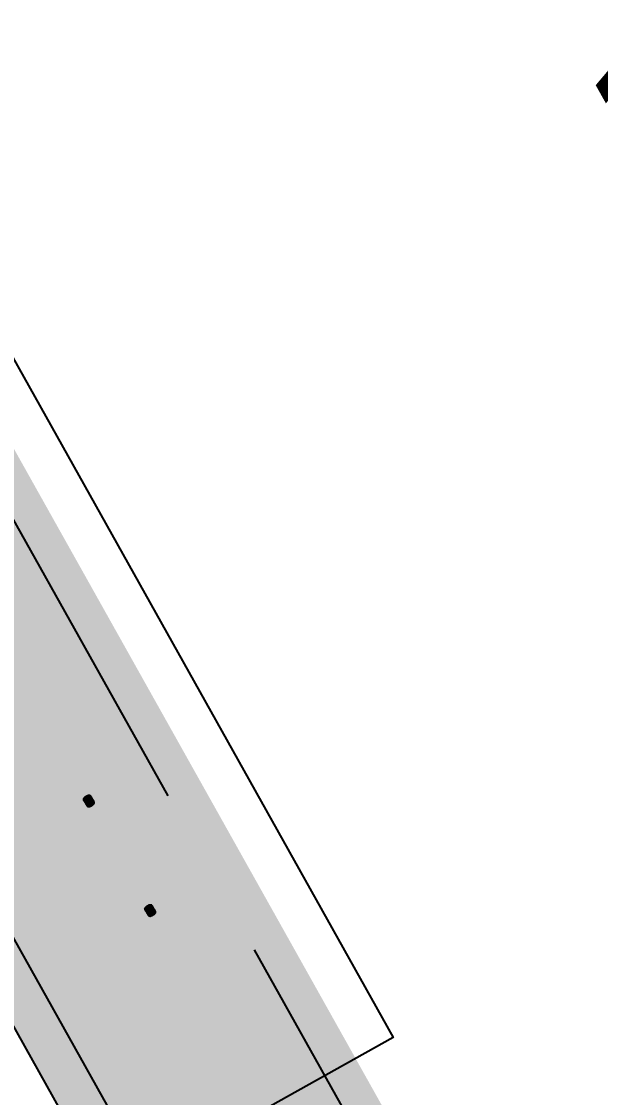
# Model space of a CAD drawing. Header units: metres. Extents: x -296 to 345, y -1036 to 474.
# Drawn here: x 67.467 to 68.286, y -82.211 to -80.688 of the extents above; entities that cross this region are included whole.
import ezdxf

# ---------------------------------------------------------------- set-up
doc = ezdxf.new("R2010")
doc.units = ezdxf.units.M
doc.linetypes.add('HIDDENX2', pattern=[0.75, 0.5, -0.25])
for name, color, linetype in [('DGPRO_Cordon nuevo', 1, 'Continuous'), ('DGPRO_Paradores nuevos', 1, 'Continuous'), ('DGPRO_Tactiles', 40, 'Continuous'), ('H', 253, 'Continuous'), ('paradas', 7, 'Continuous')]:
    doc.layers.add(name, color=color, linetype=linetype)
doc.styles.get("Standard").update_dxf_attribs({"font": 'arial.ttf'})

# ---------------------------------------------------------------- blocks, each defined once
blk = doc.blocks.new('accesibilidad 2')
at = {"layer": 'H', "linetype": 'Continuous', "true_color": 0xffffff}
for points in [[(6073.0914, 3739.0268), (6073.0902, 3739.027), (6073.0894, 3739.0275), (6073.0884, 3739.0285), (6073.0884, 3739.029), (6073.0884, 3739.0295), (6073.0884, 3739.0303), (6073.0889, 3739.0313), (6073.102, 3739.0663), (6073.1148, 3739.101), (6073.115, 3739.102), (6073.1163, 3739.1032), (6073.1176, 3739.104), (6073.1193, 3739.1045), (6073.1203, 3739.1045), (6073.1259, 3739.1047), (6073.1311, 3739.1045), (6073.1337, 3739.104), (6073.1357, 3739.1027), (6073.1372, 3739.1005), (6073.1394, 3739.0957), (6073.1412, 3739.0907), (6073.1523, 3739.0595), (6073.1636, 3739.028), (6073.1603, 3739.0273), (6073.1545, 3739.0273), (6073.1518, 3739.0273), (6073.1503, 3739.027), (6073.1485, 3739.0273), (6073.1477, 3739.0278), (6073.1465, 3739.0288), (6073.1452, 3739.0308), (6073.1447, 3739.0321), (6073.1435, 3739.0361), (6073.1417, 3739.0401), (6073.1405, 3739.0419), (6073.1389, 3739.0429), (6073.1367, 3739.0434), (6073.1324, 3739.0439), (6073.1196, 3739.0439), (6073.1196, 3739.056), (6073.1254, 3739.056), (6073.1314, 3739.0562), (6073.1332, 3739.0562), (6073.1347, 3739.0567), (6073.1354, 3739.0572), (6073.1357, 3739.0577), (6073.1357, 3739.0585), (6073.1354, 3739.0602), (6073.1349, 3739.0615), (6073.1306, 3739.0743), (6073.1259, 3739.0886), (6073.1224, 3739.0794), (6073.1196, 3739.0716), (6073.1176, 3739.0658), (6073.1161, 3739.0605), (6073.1161, 3739.0587), (6073.1163, 3739.0577), (6073.1168, 3739.057), (6073.1178, 3739.0565), (6073.1196, 3739.056), (6073.1196, 3739.0439), (6073.1148, 3739.0434), (6073.1125, 3739.0429), (6073.1108, 3739.0416), (6073.1093, 3739.0399), (6073.1073, 3739.0358), (6073.1055, 3739.0316), (6073.1047, 3739.0306), (6073.1037, 3739.0295), (6073.1005, 3739.028), (6073.0949, 3739.0268), (6073.0914, 3739.0268)], [(6073.1933, 3739.0258), (6073.1978, 3739.026), (6073.2054, 3739.028), (6073.2109, 3739.0321), (6073.2149, 3739.0378), (6073.2159, 3739.0416), (6073.2162, 3739.0429), (6073.2164, 3739.0446), (6073.2164, 3739.0454), (6073.2094, 3739.0469), (6073.2028, 3739.0467), (6073.2023, 3739.0467), (6073.2013, 3739.0464), (6073.2008, 3739.0459), (6073.2003, 3739.0454), (6073.2001, 3739.0441), (6073.1996, 3739.0424), (6073.1993, 3739.0419), (6073.1983, 3739.0396), (6073.1963, 3739.0373), (6073.1943, 3739.0366), (6073.193, 3739.0366), (6073.1918, 3739.0366), (6073.1895, 3739.0376), (6073.188, 3739.0391), (6073.187, 3739.0409), (6073.1867, 3739.0421), (6073.185, 3739.0479), (6073.1847, 3739.0595), (6073.1862, 3739.0653), (6073.1865, 3739.0665), (6073.1875, 3739.0688), (6073.1893, 3739.0703), (6073.1913, 3739.0716), (6073.1925, 3739.0718), (6073.1933, 3739.0718), (6073.1945, 3739.0716), (6073.1958, 3739.0713), (6073.1968, 3739.0705), (6073.1983, 3739.0683), (6073.1993, 3739.066), (6073.1996, 3739.0653), (6073.1998, 3739.064), (6073.2001, 3739.063), (6073.2006, 3739.0625), (6073.2008, 3739.0622), (6073.2016, 3739.062), (6073.2056, 3739.0617), (6073.2114, 3739.0612), (6073.2137, 3739.0617), (6073.2149, 3739.0625), (6073.2154, 3739.0633), (6073.2159, 3739.0638), (6073.2164, 3739.0653), (6073.2162, 3739.0673), (6073.2137, 3739.0723), (6073.2114, 3739.0751), (6073.2099, 3739.0766), (6073.2061, 3739.0791), (6073.2041, 3739.0801), (6073.1983, 3739.0821), (6073.1872, 3739.0816), (6073.1799, 3739.0786), (6073.1757, 3739.0751), (6073.1706, 3739.0685), (6073.1689, 3739.0628), (6073.1679, 3739.059), (6073.1674, 3739.0517), (6073.1684, 3739.0451), (6073.1704, 3739.0391), (6073.1737, 3739.0341), (6073.1782, 3739.0303), (6073.1835, 3739.0275), (6073.1898, 3739.026), (6073.1933, 3739.0258)], [(6073.1933, 3739.0258), (6073.1898, 3739.026), (6073.1835, 3739.0275), (6073.1782, 3739.0303), (6073.1737, 3739.0341), (6073.1704, 3739.0391), (6073.1684, 3739.0451), (6073.1674, 3739.0517), (6073.1679, 3739.059), (6073.1689, 3739.0628), (6073.1706, 3739.0685), (6073.1757, 3739.0751), (6073.1799, 3739.0786), (6073.1872, 3739.0816), (6073.1983, 3739.0821), (6073.2041, 3739.0801), (6073.2061, 3739.0791), (6073.2099, 3739.0766), (6073.2114, 3739.0751), (6073.2137, 3739.0723), (6073.2162, 3739.0673), (6073.2164, 3739.0653), (6073.2159, 3739.0638), (6073.2154, 3739.0633), (6073.2149, 3739.0625), (6073.2137, 3739.0617), (6073.2114, 3739.0612), (6073.2056, 3739.0617), (6073.2021, 3739.062), (6073.2008, 3739.0622), (6073.2006, 3739.0625), (6073.2001, 3739.063), (6073.1998, 3739.064), (6073.1996, 3739.0653), (6073.1993, 3739.066), (6073.1983, 3739.0683), (6073.1968, 3739.0705), (6073.1958, 3739.0713), (6073.1945, 3739.0716), (6073.1933, 3739.0718), (6073.1925, 3739.0718), (6073.1913, 3739.0716), (6073.1893, 3739.0703), (6073.187, 3739.0678), (6073.1862, 3739.0653), (6073.1847, 3739.0595), (6073.185, 3739.0479), (6073.1867, 3739.0421), (6073.187, 3739.0409), (6073.188, 3739.0391), (6073.1895, 3739.0376), (6073.1915, 3739.0366), (6073.193, 3739.0366), (6073.1943, 3739.0366), (6073.1963, 3739.0373), (6073.1983, 3739.0396), (6073.1993, 3739.0419), (6073.1996, 3739.0424), (6073.2001, 3739.0441), (6073.2003, 3739.0454), (6073.2008, 3739.0459), (6073.2013, 3739.0464), (6073.2023, 3739.0467), (6073.2028, 3739.0467), (6073.2094, 3739.0469), (6073.2157, 3739.0461), (6073.2164, 3739.0446), (6073.2162, 3739.0429), (6073.2159, 3739.0416), (6073.2149, 3739.0378), (6073.2109, 3739.0321), (6073.2054, 3739.028), (6073.1978, 3739.026), (6073.1933, 3739.0258)], [(6073.2481, 3739.0253), (6073.2539, 3739.0258), (6073.2597, 3739.0275), (6073.2645, 3739.0306), (6073.2685, 3739.0346), (6073.271, 3739.0396), (6073.2715, 3739.0426), (6073.2717, 3739.0431), (6073.272, 3739.0444), (6073.272, 3739.0451), (6073.272, 3739.0456), (6073.2647, 3739.0469), (6073.2582, 3739.0467), (6073.2574, 3739.0467), (6073.2567, 3739.0464), (6073.2562, 3739.0459), (6073.2556, 3739.0451), (6073.2554, 3739.0441), (6073.2551, 3739.0424), (6073.2549, 3739.0416), (6073.2539, 3739.0399), (6073.2521, 3739.0376), (6073.2501, 3739.0368), (6073.2491, 3739.0366), (6073.2479, 3739.0366), (6073.2461, 3739.0368), (6073.2446, 3739.0378), (6073.2436, 3739.0391), (6073.2431, 3739.0401), (6073.2418, 3739.0434), (6073.2403, 3739.0502), (6073.2403, 3739.0572), (6073.2413, 3739.064), (6073.2426, 3739.0675), (6073.2428, 3739.0685), (6073.2441, 3739.07), (6073.2458, 3739.0713), (6073.2479, 3739.0718), (6073.2491, 3739.0718), (6073.2499, 3739.0716), (6073.2516, 3739.0711), (6073.2531, 3739.0698), (6073.2541, 3739.0683), (6073.2541, 3739.0673), (6073.2546, 3739.0653), (6073.2559, 3739.0633), (6073.2569, 3739.0625), (6073.2587, 3739.0617), (6073.2614, 3739.0615), (6073.2629, 3739.0617), (6073.2662, 3739.062), (6073.2695, 3739.0625), (6073.2705, 3739.063), (6073.271, 3739.0635), (6073.2715, 3739.064), (6073.2715, 3739.0648), (6073.2717, 3739.066), (6073.2707, 3739.0688), (6073.2695, 3739.0716), (6073.2677, 3739.0743), (6073.2624, 3739.0786), (6073.2559, 3739.0814), (6073.2489, 3739.0824), (6073.2453, 3739.0819), (6073.2413, 3739.0811), (6073.2343, 3739.0781), (6073.229, 3739.0736), (6073.2252, 3739.0673), (6073.2245, 3739.0633), (6073.2235, 3739.0587), (6073.2232, 3739.0497), (6073.225, 3739.0411), (6073.2297, 3739.0336), (6073.2335, 3739.0303), (6073.236, 3739.0283), (6073.2421, 3739.026), (6073.2481, 3739.0253)], [(6073.2481, 3739.0253), (6073.2421, 3739.026), (6073.236, 3739.0283), (6073.2335, 3739.0303), (6073.2297, 3739.0336), (6073.225, 3739.0411), (6073.2232, 3739.0497), (6073.2235, 3739.0587), (6073.2245, 3739.0633), (6073.2252, 3739.0673), (6073.229, 3739.0736), (6073.2343, 3739.0781), (6073.2413, 3739.0811), (6073.2453, 3739.0819), (6073.2489, 3739.0824), (6073.2559, 3739.0814), (6073.2624, 3739.0786), (6073.2677, 3739.0743), (6073.2695, 3739.0716), (6073.2707, 3739.0688), (6073.2717, 3739.066), (6073.2715, 3739.0648), (6073.2715, 3739.064), (6073.271, 3739.0635), (6073.2705, 3739.063), (6073.2695, 3739.0625), (6073.2662, 3739.062), (6073.2629, 3739.0617), (6073.2614, 3739.0615), (6073.2587, 3739.0617), (6073.2569, 3739.0625), (6073.2559, 3739.0633), (6073.2546, 3739.0653), (6073.2541, 3739.0673), (6073.2541, 3739.0683), (6073.2531, 3739.0698), (6073.2516, 3739.0711), (6073.2499, 3739.0716), (6073.2491, 3739.0718), (6073.2479, 3739.0718), (6073.2458, 3739.0713), (6073.2441, 3739.07), (6073.2428, 3739.0685), (6073.2426, 3739.0675), (6073.2413, 3739.064), (6073.2403, 3739.0572), (6073.2403, 3739.0502), (6073.2418, 3739.0434), (6073.2431, 3739.0401), (6073.2436, 3739.0391), (6073.2446, 3739.0378), (6073.2461, 3739.0368), (6073.2481, 3739.0366), (6073.2491, 3739.0366), (6073.2501, 3739.0368), (6073.2521, 3739.0376), (6073.2539, 3739.0399), (6073.2549, 3739.0416), (6073.2551, 3739.0424), (6073.2554, 3739.0441), (6073.2556, 3739.0451), (6073.2562, 3739.0459), (6073.2567, 3739.0464), (6073.2574, 3739.0467), (6073.2582, 3739.0467), (6073.2647, 3739.0469), (6073.271, 3739.0464), (6073.272, 3739.0451), (6073.272, 3739.0444), (6073.2717, 3739.0431), (6073.2715, 3739.0426), (6073.271, 3739.0396), (6073.2685, 3739.0346), (6073.2645, 3739.0306), (6073.2597, 3739.0275), (6073.2539, 3739.0258), (6073.2481, 3739.0253)], [(6073.3067, 3739.0245), (6073.2997, 3739.0253), (6073.2931, 3739.0273), (6073.2878, 3739.0311), (6073.2836, 3739.0361), (6073.2808, 3739.0424), (6073.2793, 3739.0497), (6073.2793, 3739.0539), (6073.2798, 3739.0582), (6073.2816, 3739.0658), (6073.2851, 3739.0723), (6073.2896, 3739.0773), (6073.2951, 3739.0809), (6073.3017, 3739.0829), (6073.3085, 3739.0831), (6073.3155, 3739.0814), (6073.319, 3739.0798), (6073.3223, 3739.0778), (6073.3278, 3739.0716), (6073.3314, 3739.064), (6073.3326, 3739.0562), (6073.3321, 3739.0527), (6073.3321, 3739.0522), (6073.3316, 3739.0512), (6073.3311, 3739.0504), (6073.3306, 3739.0502), (6073.3293, 3739.0499), (6073.3278, 3739.0499), (6073.3271, 3739.0499), (6073.3137, 3739.0497), (6073.3004, 3739.0502), (6073.2987, 3739.0502), (6073.2992, 3739.0597), (6073.3012, 3739.06), (6073.3034, 3739.0602), (6073.3047, 3739.06), (6073.3054, 3739.0597), (6073.3062, 3739.0602), (6073.3072, 3739.0605), (6073.3095, 3739.0602), (6073.3117, 3739.0597), (6073.3127, 3739.06), (6073.3135, 3739.06), (6073.314, 3739.0605), (6073.3145, 3739.061), (6073.3148, 3739.0622), (6073.315, 3739.0635), (6073.3148, 3739.0655), (6073.314, 3739.0678), (6073.313, 3739.0693), (6073.3112, 3739.0708), (6073.3077, 3739.0718), (6073.3057, 3739.0721), (6073.3034, 3739.0718), (6073.2999, 3739.0703), (6073.2974, 3739.0678), (6073.2961, 3739.0645), (6073.2961, 3739.0625), (6073.2964, 3739.0617), (6073.2969, 3739.0607), (6073.2972, 3739.0602), (6073.2979, 3739.06), (6073.2992, 3739.0597), (6073.2987, 3739.0502), (6073.2967, 3739.0497), (6073.2959, 3739.0489), (6073.2954, 3739.0482), (6073.2951, 3739.0472), (6073.2954, 3739.0454), (6073.2956, 3739.0439), (6073.2967, 3739.0411), (6073.2992, 3739.0381), (6073.3014, 3739.0366), (6073.3029, 3739.0363), (6073.3064, 3739.0358), (6073.3107, 3739.0366), (6073.3132, 3739.0384), (6073.3145, 3739.0399), (6073.315, 3739.0409), (6073.3168, 3739.0424), (6073.3183, 3739.0434), (6073.3203, 3739.0436), (6073.3231, 3739.0436), (6073.3268, 3739.0429), (6073.3286, 3739.0429), (6073.3296, 3739.0429), (6073.3303, 3739.0401), (6073.3298, 3739.0389), (6073.3291, 3739.0368), (6073.3271, 3739.0333), (6073.3225, 3739.029), (6073.3185, 3739.027), (6073.3145, 3739.0258), (6073.3067, 3739.0245)], [(6073.3635, 3739.0258), (6073.3668, 3739.0258), (6073.3713, 3739.0265), (6073.3749, 3739.0275), (6073.3807, 3739.0308), (6073.3849, 3739.0353), (6073.3874, 3739.0406), (6073.3879, 3739.0436), (6073.3877, 3739.0461), (6073.3859, 3739.0509), (6073.3822, 3739.055), (6073.3764, 3739.058), (6073.3726, 3739.0592), (6073.3661, 3739.0612), (6073.3595, 3739.063), (6073.3585, 3739.0633), (6073.3573, 3739.0643), (6073.3563, 3739.0653), (6073.3558, 3739.067), (6073.3558, 3739.0678), (6073.356, 3739.0688), (6073.3565, 3739.0703), (6073.3578, 3739.0713), (6073.3593, 3739.0721), (6073.3603, 3739.0723), (6073.363, 3739.0726), (6073.3668, 3739.0721), (6073.3691, 3739.0705), (6073.3701, 3739.069), (6073.3708, 3739.0685), (6073.3721, 3739.0678), (6073.3754, 3739.0665), (6073.3804, 3739.066), (6073.3834, 3739.066), (6073.3844, 3739.0665), (6073.3852, 3739.0688), (6073.3849, 3739.0718), (6073.3834, 3739.0746), (6073.3811, 3739.0768), (6073.3799, 3739.0778), (6073.3769, 3739.0798), (6073.3706, 3739.0821), (6073.3608, 3739.0824), (6073.354, 3739.0809), (6073.351, 3739.0798), (6073.3459, 3739.0771), (6073.3427, 3739.0733), (6073.3409, 3739.0685), (6073.3407, 3739.066), (6073.3407, 3739.0633), (6073.3419, 3739.0585), (6073.3452, 3739.055), (6073.35, 3739.0522), (6073.3535, 3739.0509), (6073.3605, 3739.0487), (6073.3678, 3739.0467), (6073.3688, 3739.0464), (6073.3701, 3739.0454), (6073.3713, 3739.0444), (6073.3719, 3739.0429), (6073.3721, 3739.0419), (6073.3719, 3739.0409), (6073.3713, 3739.0391), (6073.3703, 3739.0378), (6073.3688, 3739.0368), (6073.3678, 3739.0363), (6073.3663, 3739.0358), (6073.3633, 3739.0351), (6073.3605, 3739.0353), (6073.3588, 3739.0363), (6073.3578, 3739.0371), (6073.3575, 3739.0376), (6073.3568, 3739.0389), (6073.3555, 3739.0404), (6073.353, 3739.0419), (6073.3495, 3739.0426), (6073.3459, 3739.0426), (6073.3439, 3739.0426), (6073.3422, 3739.0426), (6073.3404, 3739.0421), (6073.3399, 3739.0419), (6073.3394, 3739.0409), (6073.3394, 3739.0399), (6073.3399, 3739.0381), (6073.3404, 3739.0368), (6073.3417, 3739.0343), (6073.3457, 3739.0301), (6073.3515, 3739.0273), (6073.359, 3739.0258), (6073.3635, 3739.0258)], [(6073.3635, 3739.0258), (6073.359, 3739.0258), (6073.3515, 3739.0273), (6073.3457, 3739.0301), (6073.3417, 3739.0343), (6073.3404, 3739.0368), (6073.3399, 3739.0381), (6073.3394, 3739.0399), (6073.3394, 3739.0409), (6073.3397, 3739.0414), (6073.3404, 3739.0421), (6073.3422, 3739.0426), (6073.3439, 3739.0426), (6073.3459, 3739.0426), (6073.3495, 3739.0426), (6073.353, 3739.0419), (6073.3555, 3739.0404), (6073.3568, 3739.0389), (6073.3575, 3739.0376), (6073.3578, 3739.0371), (6073.3588, 3739.0363), (6073.3605, 3739.0353), (6073.3633, 3739.0351), (6073.3663, 3739.0358), (6073.3678, 3739.0363), (6073.3688, 3739.0368), (6073.3703, 3739.0378), (6073.3713, 3739.0391), (6073.3719, 3739.0409), (6073.3721, 3739.0419), (6073.3719, 3739.0429), (6073.3713, 3739.0444), (6073.3701, 3739.0454), (6073.3688, 3739.0464), (6073.3678, 3739.0467), (6073.3605, 3739.0487), (6073.3535, 3739.0509), (6073.35, 3739.0522), (6073.3452, 3739.055), (6073.3419, 3739.0585), (6073.3407, 3739.0633), (6073.3407, 3739.066), (6073.3409, 3739.0685), (6073.3427, 3739.0733), (6073.3459, 3739.0771), (6073.351, 3739.0798), (6073.354, 3739.0809), (6073.3608, 3739.0824), (6073.3706, 3739.0821), (6073.3769, 3739.0798), (6073.3799, 3739.0778), (6073.3811, 3739.0768), (6073.3834, 3739.0746), (6073.3849, 3739.0718), (6073.3852, 3739.0688), (6073.3849, 3739.067), (6073.3834, 3739.066), (6073.3804, 3739.066), (6073.3754, 3739.0665), (6073.3721, 3739.0678), (6073.3708, 3739.0685), (6073.3703, 3739.0688), (6073.3691, 3739.0705), (6073.3668, 3739.0721), (6073.363, 3739.0726), (6073.3603, 3739.0723), (6073.3593, 3739.0721), (6073.3578, 3739.0713), (6073.3565, 3739.0703), (6073.356, 3739.0688), (6073.3558, 3739.0678), (6073.3558, 3739.067), (6073.3563, 3739.0653), (6073.3573, 3739.0643), (6073.3585, 3739.0633), (6073.3595, 3739.063), (6073.3661, 3739.0612), (6073.3726, 3739.0592), (6073.3764, 3739.058), (6073.3822, 3739.055), (6073.3859, 3739.0509), (6073.3877, 3739.0461), (6073.3879, 3739.0436), (6073.3874, 3739.0406), (6073.3849, 3739.0353), (6073.3807, 3739.0308), (6073.3749, 3739.0275), (6073.3713, 3739.0265), (6073.3668, 3739.0258), (6073.3635, 3739.0258)], [(6073.4237, 3739.025), (6073.4174, 3739.0253), (6073.4071, 3739.0293), (6073.3995, 3739.0368), (6073.3955, 3739.0472), (6073.3952, 3739.0534), (6073.3955, 3739.06), (6073.3995, 3739.0708), (6073.4071, 3739.0783), (6073.4176, 3739.0821), (6073.4242, 3739.0824), (6073.4239, 3739.0718), (6073.4216, 3739.0716), (6073.4181, 3739.0703), (6073.4154, 3739.068), (6073.4133, 3739.0648), (6073.4128, 3739.0625), (6073.4121, 3739.0582), (6073.4118, 3739.0542), (6073.4121, 3739.0502), (6073.4123, 3739.0467), (6073.4131, 3739.0444), (6073.4149, 3739.0406), (6073.4176, 3739.0378), (6073.4216, 3739.0366), (6073.4242, 3739.0363), (6073.4264, 3739.0366), (6073.4302, 3739.0381), (6073.433, 3739.0409), (6073.4345, 3739.0444), (6073.435, 3739.0464), (6073.4355, 3739.0502), (6073.4357, 3739.058), (6073.435, 3739.0617), (6073.4345, 3739.064), (6073.4327, 3739.0675), (6073.4299, 3739.07), (6073.4262, 3739.0716), (6073.4239, 3739.0718), (6073.4242, 3739.0824), (6073.4304, 3739.0821), (6073.441, 3739.0778), (6073.4483, 3739.0705), (6073.4521, 3739.06), (6073.4523, 3739.0537), (6073.4521, 3739.0474), (6073.4478, 3739.0371), (6073.4405, 3739.0295), (6073.4299, 3739.0255), (6073.4237, 3739.025)], [(6073.2096, 3738.9855), (6073.2116, 3738.9858), (6073.2137, 3738.9858), (6073.2177, 3738.9855), (6073.2199, 3738.9863), (6073.2209, 3738.9873), (6073.2219, 3738.9888), (6073.2222, 3738.9913), (6073.2222, 3738.9928), (6073.2219, 3738.9951), (6073.2212, 3738.9973), (6073.2204, 3738.9984), (6073.2194, 3738.9991), (6073.2184, 3738.9996), (6073.2159, 3738.9999), (6073.2141, 3738.9996), (6073.2124, 3738.9996), (6073.2089, 3738.9999), (6073.2063, 3738.9994), (6073.2054, 3738.9986), (6073.2048, 3738.9981), (6073.2043, 3738.9968), (6073.2038, 3738.9946), (6073.2038, 3738.9931), (6073.2041, 3738.9908), (6073.2046, 3738.9883), (6073.2054, 3738.987), (6073.2063, 3738.986), (6073.2074, 3738.9855), (6073.2096, 3738.9855)], [(6073.2096, 3738.9855), (6073.2074, 3738.9855), (6073.2063, 3738.986), (6073.2054, 3738.987), (6073.2046, 3738.9883), (6073.2041, 3738.9908), (6073.2038, 3738.9931), (6073.2038, 3738.9946), (6073.2043, 3738.9968), (6073.2048, 3738.9981), (6073.2054, 3738.9986), (6073.2063, 3738.9994), (6073.2089, 3738.9999), (6073.2124, 3738.9996), (6073.2141, 3738.9996), (6073.2159, 3738.9999), (6073.2184, 3738.9996), (6073.2194, 3738.9991), (6073.2204, 3738.9984), (6073.2212, 3738.9973), (6073.2219, 3738.9951), (6073.2222, 3738.9928), (6073.2222, 3738.9913), (6073.2219, 3738.9888), (6073.2209, 3738.9873), (6073.2199, 3738.9863), (6073.2177, 3738.9855), (6073.2137, 3738.9858), (6073.2116, 3738.9858), (6073.2096, 3738.9855)], [(6073.3512, 3738.9855), (6073.3532, 3738.9858), (6073.355, 3738.9858), (6073.3583, 3738.9858), (6073.3605, 3738.9863), (6073.3615, 3738.9873), (6073.3623, 3738.9888), (6073.3628, 3738.9911), (6073.3625, 3738.9926), (6073.3625, 3738.9948), (6073.3618, 3738.9973), (6073.361, 3738.9986), (6073.3603, 3738.9994), (6073.359, 3738.9999), (6073.357, 3738.9999), (6073.355, 3738.9996), (6073.353, 3738.9996), (6073.3492, 3738.9996), (6073.3472, 3738.9991), (6073.3459, 3738.9981), (6073.3452, 3738.9968), (6073.3449, 3738.9943), (6073.3449, 3738.9931), (6073.3449, 3738.9906), (6073.3457, 3738.9883), (6073.3464, 3738.987), (6073.3475, 3738.9863), (6073.3487, 3738.9858), (6073.3512, 3738.9855)], [(6073.3512, 3738.9855), (6073.3487, 3738.9858), (6073.3475, 3738.9863), (6073.3464, 3738.987), (6073.3457, 3738.9883), (6073.3449, 3738.9906), (6073.3449, 3738.9931), (6073.3449, 3738.9943), (6073.3452, 3738.9968), (6073.3459, 3738.9981), (6073.3472, 3738.9991), (6073.3492, 3738.9996), (6073.353, 3738.9996), (6073.355, 3738.9996), (6073.357, 3738.9999), (6073.359, 3738.9999), (6073.3603, 3738.9994), (6073.361, 3738.9986), (6073.3618, 3738.9973), (6073.3625, 3738.9948), (6073.3625, 3738.9926), (6073.3628, 3738.9911), (6073.3623, 3738.9888), (6073.3615, 3738.9873), (6073.3605, 3738.9863), (6073.3583, 3738.9858), (6073.355, 3738.9858), (6073.3532, 3738.9858), (6073.3512, 3738.9855)], [(6073.3985, 3738.9211), (6073.4048, 3738.9219), (6073.4058, 3738.9221), (6073.4071, 3738.9227), (6073.4081, 3738.9232), (6073.4086, 3738.9242), (6073.4091, 3738.9257), (6073.4091, 3738.9277), (6073.4091, 3738.9289), (6073.4093, 3738.9297), (6073.4091, 3738.931), (6073.4088, 3738.932), (6073.4083, 3738.9325), (6073.4076, 3738.9327), (6073.4066, 3738.9332), (6073.405, 3738.9332), (6073.404, 3738.933), (6073.4018, 3738.933), (6073.3995, 3738.9335), (6073.3983, 3738.9345), (6073.3972, 3738.9355), (6073.3965, 3738.9367), (6073.396, 3738.939), (6073.396, 3738.941), (6073.3962, 3738.9483), (6073.3957, 3738.9559), (6073.3957, 3738.9584), (6073.396, 3738.9616), (6073.3965, 3738.9632), (6073.3975, 3738.9647), (6073.399, 3738.9654), (6073.4023, 3738.9659), (6073.4053, 3738.9654), (6073.406, 3738.9654), (6073.4073, 3738.9654), (6073.4081, 3738.9657), (6073.4088, 3738.9662), (6073.4093, 3738.9674), (6073.4093, 3738.9694), (6073.4093, 3738.9704), (6073.4093, 3738.9715), (6073.4093, 3738.9735), (6073.4091, 3738.9747), (6073.4088, 3738.9755), (6073.4078, 3738.976), (6073.4066, 3738.976), (6073.4058, 3738.976), (6073.4038, 3738.9755), (6073.401, 3738.9755), (6073.3988, 3738.976), (6073.3972, 3738.9772), (6073.3962, 3738.9787), (6073.3957, 3738.9805), (6073.3957, 3738.984), (6073.396, 3738.9868), (6073.396, 3738.9881), (6073.3957, 3738.9906), (6073.3955, 3738.9918), (6073.3925, 3738.9911), (6073.3902, 3738.9903), (6073.3879, 3738.9896), (6073.3839, 3738.9883), (6073.3814, 3738.9868), (6073.3802, 3738.985), (6073.3794, 3738.9833), (6073.3794, 3738.9805), (6073.3796, 3738.979), (6073.3799, 3738.9782), (6073.3799, 3738.9775), (6073.3786, 3738.976), (6073.3764, 3738.9757), (6073.3744, 3738.976), (6073.3729, 3738.9762), (6073.3711, 3738.9757), (6073.3703, 3738.9752), (6073.3698, 3738.9747), (6073.3693, 3738.9737), (6073.3691, 3738.972), (6073.3691, 3738.9704), (6073.3691, 3738.9692), (6073.3693, 3738.9677), (6073.3698, 3738.9667), (6073.3703, 3738.9659), (6073.3711, 3738.9657), (6073.3726, 3738.9654), (6073.3741, 3738.9654), (6073.3751, 3738.9657), (6073.3766, 3738.9657), (6073.3779, 3738.9654), (6073.3789, 3738.9647), (6073.3794, 3738.9637), (6073.3799, 3738.9626), (6073.3799, 3738.9606), (6073.3799, 3738.9591), (6073.3796, 3738.9468), (6073.3799, 3738.9347), (6073.3802, 3738.9317), (6073.3811, 3738.9282), (6073.3822, 3738.9262), (6073.3844, 3738.9239), (6073.3892, 3738.9219), (6073.3922, 3738.9214), (6073.3985, 3738.9211)], [(6073.3985, 3738.9211), (6073.3922, 3738.9214), (6073.3892, 3738.9219), (6073.3844, 3738.9239), (6073.3822, 3738.9262), (6073.3811, 3738.9282), (6073.3802, 3738.9317), (6073.3799, 3738.9347), (6073.3796, 3738.9468), (6073.3799, 3738.9591), (6073.3799, 3738.9606), (6073.3799, 3738.9626), (6073.3794, 3738.9637), (6073.3789, 3738.9647), (6073.3779, 3738.9654), (6073.3766, 3738.9657), (6073.3751, 3738.9657), (6073.3741, 3738.9654), (6073.3726, 3738.9654), (6073.3711, 3738.9657), (6073.3703, 3738.9659), (6073.3698, 3738.9667), (6073.3693, 3738.9677), (6073.3691, 3738.9692), (6073.3691, 3738.9704), (6073.3691, 3738.972), (6073.3693, 3738.9737), (6073.3698, 3738.9747), (6073.3703, 3738.9752), (6073.3711, 3738.9757), (6073.3729, 3738.9762), (6073.3744, 3738.976), (6073.3754, 3738.976), (6073.3774, 3738.976), (6073.3786, 3738.976), (6073.3791, 3738.9765), (6073.3799, 3738.9782), (6073.3796, 3738.979), (6073.3794, 3738.9805), (6073.3794, 3738.9833), (6073.3802, 3738.985), (6073.3814, 3738.9868), (6073.3839, 3738.9883), (6073.3879, 3738.9896), (6073.3902, 3738.9903), (6073.3925, 3738.9911), (6073.3955, 3738.9918), (6073.3957, 3738.9906), (6073.396, 3738.9881), (6073.396, 3738.9868), (6073.3957, 3738.984), (6073.3957, 3738.9805), (6073.3962, 3738.9787), (6073.3972, 3738.9772), (6073.3988, 3738.976), (6073.401, 3738.9755), (6073.4038, 3738.9755), (6073.4058, 3738.976), (6073.4066, 3738.976), (6073.4078, 3738.976), (6073.4086, 3738.9757), (6073.4091, 3738.9747), (6073.4093, 3738.9735), (6073.4093, 3738.9715), (6073.4093, 3738.9704), (6073.4093, 3738.9694), (6073.4093, 3738.9674), (6073.4088, 3738.9662), (6073.4081, 3738.9657), (6073.4073, 3738.9654), (6073.406, 3738.9654), (6073.4053, 3738.9654), (6073.4023, 3738.9659), (6073.399, 3738.9654), (6073.3975, 3738.9647), (6073.3965, 3738.9632), (6073.396, 3738.9616), (6073.3957, 3738.9584), (6073.3957, 3738.9559), (6073.3962, 3738.9483), (6073.396, 3738.941), (6073.396, 3738.939), (6073.3965, 3738.9367), (6073.3972, 3738.9355), (6073.3983, 3738.9345), (6073.3995, 3738.9335), (6073.4018, 3738.933), (6073.404, 3738.933), (6073.405, 3738.9332), (6073.4066, 3738.9332), (6073.4076, 3738.9327), (6073.4083, 3738.9325), (6073.4088, 3738.932), (6073.4091, 3738.931), (6073.4093, 3738.9297), (6073.4091, 3738.9289), (6073.4091, 3738.9277), (6073.4091, 3738.9257), (6073.4086, 3738.9242), (6073.4081, 3738.9232), (6073.4071, 3738.9227), (6073.4058, 3738.9221), (6073.4048, 3738.9219), (6073.3985, 3738.9211)], [(6073.5288, 3738.9855), (6073.5308, 3738.9858), (6073.5326, 3738.9858), (6073.5361, 3738.9858), (6073.5381, 3738.9863), (6073.5391, 3738.9873), (6073.5399, 3738.9888), (6073.5404, 3738.9911), (6073.5404, 3738.9926), (6073.5401, 3738.9948), (6073.5394, 3738.9973), (6073.5386, 3738.9986), (6073.5376, 3738.9994), (6073.5363, 3738.9999), (6073.5343, 3738.9999), (6073.5323, 3738.9996), (6073.5303, 3738.9996), (6073.5268, 3738.9996), (6073.5245, 3738.9991), (6073.5235, 3738.9981), (6073.5228, 3738.9966), (6073.5223, 3738.9943), (6073.5223, 3738.9928), (6073.5225, 3738.9906), (6073.5233, 3738.9881), (6073.524, 3738.987), (6073.525, 3738.9863), (6073.5263, 3738.9858), (6073.5288, 3738.9855)], [(6073.5288, 3738.9855), (6073.5263, 3738.9858), (6073.525, 3738.9863), (6073.524, 3738.987), (6073.5233, 3738.9881), (6073.5225, 3738.9906), (6073.5223, 3738.9928), (6073.5223, 3738.9943), (6073.5228, 3738.9966), (6073.5235, 3738.9981), (6073.5245, 3738.9991), (6073.5268, 3738.9996), (6073.5303, 3738.9996), (6073.5323, 3738.9996), (6073.5343, 3738.9999), (6073.5363, 3738.9999), (6073.5376, 3738.9994), (6073.5386, 3738.9986), (6073.5394, 3738.9973), (6073.5401, 3738.9948), (6073.5404, 3738.9926), (6073.5404, 3738.9911), (6073.5399, 3738.9888), (6073.5391, 3738.9873), (6073.5381, 3738.9863), (6073.5361, 3738.9858), (6073.5326, 3738.9858), (6073.5308, 3738.9858), (6073.5288, 3738.9855)], [(6073.098, 3738.9013), (6073.0959, 3738.9015), (6073.0952, 3738.9023), (6073.0944, 3738.9035), (6073.0942, 3738.9053), (6073.0939, 3738.9066), (6073.0942, 3738.9382), (6073.0942, 3738.9702), (6073.0942, 3738.9712), (6073.0942, 3738.9735), (6073.0944, 3738.975), (6073.0947, 3738.9755), (6073.0959, 3738.976), (6073.0972, 3738.9762), (6073.0982, 3738.976), (6073.1, 3738.976), (6073.1037, 3738.9765), (6073.1068, 3738.9767), (6073.108, 3738.9762), (6073.1085, 3738.976), (6073.1095, 3738.975), (6073.1105, 3738.9727), (6073.1108, 3738.9709), (6073.112, 3738.9712), (6073.113, 3738.9717), (6073.1166, 3738.9652), (6073.1146, 3738.9634), (6073.112, 3738.9599), (6073.1103, 3738.9533), (6073.11, 3738.9496), (6073.1103, 3738.9453), (6073.1118, 3738.939), (6073.1138, 3738.9355), (6073.1156, 3738.9337), (6073.1178, 3738.9325), (6073.1203, 3738.932), (6073.1218, 3738.932), (6073.1231, 3738.932), (6073.1256, 3738.9325), (6073.1279, 3738.9337), (6073.1299, 3738.9355), (6073.1322, 3738.939), (6073.1339, 3738.9458), (6073.1342, 3738.9498), (6073.1339, 3738.9536), (6073.1324, 3738.9599), (6073.1304, 3738.9634), (6073.1286, 3738.9652), (6073.1266, 3738.9664), (6073.1244, 3738.9669), (6073.1231, 3738.9672), (6073.1216, 3738.9669), (6073.1191, 3738.9664), (6073.1166, 3738.9652), (6073.113, 3738.9717), (6073.1141, 3738.9727), (6073.115, 3738.9737), (6073.1156, 3738.9742), (6073.1196, 3738.9762), (6073.1286, 3738.9777), (6073.1372, 3738.9755), (6073.1445, 3738.9702), (6073.147, 3738.9662), (6073.1485, 3738.9629), (6073.1505, 3738.9561), (6073.1508, 3738.946), (6073.149, 3738.939), (6073.148, 3738.936), (6073.1452, 3738.9307), (6073.1415, 3738.9267), (6073.1372, 3738.9239), (6073.1322, 3738.9221), (6073.1266, 3738.9219), (6073.1176, 3738.9234), (6073.111, 3738.9264), (6073.1108, 3738.9161), (6073.111, 3738.9066), (6073.111, 3738.9053), (6073.1108, 3738.9033), (6073.11, 3738.9023), (6073.1095, 3738.9018), (6073.1088, 3738.9015), (6073.1065, 3738.9013), (6073.1035, 3738.9015), (6073.102, 3738.9015), (6073.1007, 3738.9013), (6073.098, 3738.9013)], [(6073.1694, 3738.9221), (6073.1734, 3738.9221), (6073.1749, 3738.9221), (6073.1764, 3738.9227), (6073.1772, 3738.9229), (6073.1779, 3738.9237), (6073.1782, 3738.9244), (6073.1784, 3738.9259), (6073.1784, 3738.9272), (6073.1782, 3738.9382), (6073.1784, 3738.9493), (6073.1787, 3738.9526), (6073.1794, 3738.9564), (6073.1804, 3738.9581), (6073.182, 3738.9596), (6073.184, 3738.9609), (6073.1877, 3738.9621), (6073.191, 3738.9624), (6073.1918, 3738.9624), (6073.1933, 3738.9624), (6073.1943, 3738.9626), (6073.195, 3738.9629), (6073.1955, 3738.9634), (6073.1958, 3738.9642), (6073.1958, 3738.9647), (6073.196, 3738.9677), (6073.1965, 3738.9722), (6073.196, 3738.9742), (6073.1953, 3738.9755), (6073.1948, 3738.976), (6073.1943, 3738.9762), (6073.193, 3738.9767), (6073.1908, 3738.977), (6073.1862, 3738.9757), (6073.1835, 3738.9742), (6073.182, 3738.973), (6073.1789, 3738.9702), (6073.1767, 3738.9682), (6073.1769, 3738.9699), (6073.1769, 3738.973), (6073.1764, 3738.9745), (6073.1759, 3738.9752), (6073.1749, 3738.976), (6073.1724, 3738.9767), (6073.1681, 3738.9765), (6073.1661, 3738.9765), (6073.1646, 3738.9765), (6073.1628, 3738.9762), (6073.1618, 3738.9755), (6073.1616, 3738.975), (6073.1611, 3738.9742), (6073.1611, 3738.9722), (6073.1618, 3738.9694), (6073.1618, 3738.9682), (6073.1618, 3738.9503), (6073.1618, 3738.9327), (6073.1618, 3738.9289), (6073.1623, 3738.9252), (6073.1626, 3738.9242), (6073.1631, 3738.9234), (6073.1636, 3738.9229), (6073.1643, 3738.9227), (6073.1656, 3738.9221), (6073.1694, 3738.9221)], [(6073.1694, 3738.9221), (6073.1656, 3738.9221), (6073.1643, 3738.9227), (6073.1636, 3738.9229), (6073.1631, 3738.9234), (6073.1626, 3738.9242), (6073.1623, 3738.9252), (6073.1618, 3738.9289), (6073.1618, 3738.9327), (6073.1618, 3738.9503), (6073.1618, 3738.9682), (6073.1618, 3738.9694), (6073.1611, 3738.9722), (6073.1611, 3738.9742), (6073.1616, 3738.975), (6073.1618, 3738.9755), (6073.1628, 3738.9762), (6073.1646, 3738.9765), (6073.1661, 3738.9765), (6073.1681, 3738.9765), (6073.1724, 3738.9767), (6073.1749, 3738.976), (6073.1759, 3738.9752), (6073.1764, 3738.9745), (6073.1769, 3738.973), (6073.1769, 3738.9699), (6073.1767, 3738.9682), (6073.1789, 3738.9702), (6073.182, 3738.973), (6073.1835, 3738.9742), (6073.1862, 3738.9757), (6073.1908, 3738.977), (6073.193, 3738.9767), (6073.1943, 3738.9762), (6073.1948, 3738.976), (6073.1953, 3738.9755), (6073.196, 3738.9742), (6073.1965, 3738.9722), (6073.196, 3738.9677), (6073.1958, 3738.9647), (6073.1958, 3738.9642), (6073.1955, 3738.9634), (6073.195, 3738.9629), (6073.1943, 3738.9626), (6073.1933, 3738.9624), (6073.1918, 3738.9626), (6073.191, 3738.9624), (6073.1877, 3738.9621), (6073.184, 3738.9609), (6073.182, 3738.9596), (6073.1804, 3738.9581), (6073.1794, 3738.9564), (6073.1787, 3738.9526), (6073.1784, 3738.9493), (6073.1782, 3738.9382), (6073.1784, 3738.9272), (6073.1784, 3738.9259), (6073.1782, 3738.9244), (6073.1779, 3738.9237), (6073.1772, 3738.9229), (6073.1764, 3738.9227), (6073.1749, 3738.9221), (6073.1734, 3738.9221), (6073.1694, 3738.9221)], [(6073.2109, 3738.9221), (6073.2126, 3738.9221), (6073.2144, 3738.9221), (6073.2174, 3738.9221), (6073.2194, 3738.9227), (6073.2204, 3738.9237), (6073.2209, 3738.9249), (6073.2212, 3738.9269), (6073.2212, 3738.9282), (6073.2209, 3738.9476), (6073.2209, 3738.9667), (6073.2209, 3738.9699), (6073.2207, 3738.9735), (6073.2204, 3738.9745), (6073.2199, 3738.975), (6073.2192, 3738.9757), (6073.2177, 3738.9762), (6073.2141, 3738.9765), (6073.2104, 3738.9765), (6073.2089, 3738.9765), (6073.2071, 3738.976), (6073.2061, 3738.9755), (6073.2054, 3738.975), (6073.2048, 3738.974), (6073.2046, 3738.9722), (6073.2046, 3738.9707), (6073.2048, 3738.9599), (6073.2046, 3738.9493), (6073.2048, 3738.939), (6073.2046, 3738.9287), (6073.2043, 3738.9274), (6073.2046, 3738.9254), (6073.2051, 3738.9239), (6073.2061, 3738.9229), (6073.2079, 3738.9221), (6073.2109, 3738.9221)], [(6073.2109, 3738.9221), (6073.2079, 3738.9221), (6073.2061, 3738.9229), (6073.2051, 3738.9239), (6073.2046, 3738.9254), (6073.2043, 3738.9274), (6073.2046, 3738.9287), (6073.2048, 3738.939), (6073.2046, 3738.9493), (6073.2048, 3738.9599), (6073.2046, 3738.9707), (6073.2046, 3738.9722), (6073.2048, 3738.974), (6073.2054, 3738.975), (6073.2061, 3738.9755), (6073.2071, 3738.976), (6073.2089, 3738.9765), (6073.2104, 3738.9765), (6073.2141, 3738.9765), (6073.2177, 3738.9762), (6073.2192, 3738.9757), (6073.2199, 3738.975), (6073.2204, 3738.9745), (6073.2207, 3738.9735), (6073.2209, 3738.9699), (6073.2209, 3738.9667), (6073.2209, 3738.9476), (6073.2212, 3738.9282), (6073.2212, 3738.9269), (6073.2209, 3738.9249), (6073.2204, 3738.9237), (6073.2194, 3738.9227), (6073.2174, 3738.9221), (6073.2144, 3738.9221), (6073.2126, 3738.9221), (6073.2109, 3738.9221)], [(6073.2614, 3738.9201), (6073.2551, 3738.9204), (6073.2448, 3738.9244), (6073.2373, 3738.932), (6073.2333, 3738.9423), (6073.233, 3738.9486), (6073.2333, 3738.9554), (6073.236, 3738.9634), (6073.2388, 3738.9679), (6073.2426, 3738.9717), (6073.2471, 3738.9745), (6073.2554, 3738.9772), (6073.2619, 3738.9775), (6073.2619, 3738.9669), (6073.2604, 3738.9669), (6073.2579, 3738.9664), (6073.2556, 3738.9652), (6073.2539, 3738.9637), (6073.2516, 3738.9601), (6073.2499, 3738.9533), (6073.2499, 3738.9491), (6073.2496, 3738.9465), (6073.2504, 3738.9415), (6073.2514, 3738.9388), (6073.2521, 3738.937), (6073.2541, 3738.9342), (6073.2567, 3738.9325), (6073.2602, 3738.9315), (6073.2622, 3738.9315), (6073.2642, 3738.9315), (6073.2675, 3738.9327), (6073.2702, 3738.9347), (6073.272, 3738.9377), (6073.2725, 3738.9395), (6073.2735, 3738.9445), (6073.2738, 3738.9496), (6073.2738, 3738.9536), (6073.2723, 3738.9601), (6073.27, 3738.9634), (6073.2682, 3738.9652), (6073.266, 3738.9662), (6073.2634, 3738.9669), (6073.2619, 3738.9669), (6073.2619, 3738.9775), (6073.2682, 3738.9772), (6073.2788, 3738.9732), (6073.2863, 3738.9659), (6073.2904, 3738.9556), (6073.2906, 3738.9493), (6073.2904, 3738.9428), (6073.2861, 3738.9322), (6073.2785, 3738.9247), (6073.268, 3738.9204), (6073.2614, 3738.9201)], [(6073.3102, 3738.9221), (6073.314, 3738.9221), (6073.3158, 3738.9221), (6073.3173, 3738.9227), (6073.3183, 3738.9232), (6073.3188, 3738.9239), (6073.319, 3738.9249), (6073.3193, 3738.9264), (6073.3193, 3738.9279), (6073.319, 3738.9382), (6073.3193, 3738.9486), (6073.3193, 3738.9521), (6073.3203, 3738.9561), (6073.3213, 3738.9581), (6073.3225, 3738.9596), (6073.3246, 3738.9609), (6073.3286, 3738.9621), (6073.3324, 3738.9624), (6073.3331, 3738.9624), (6073.3344, 3738.9624), (6073.3354, 3738.9626), (6073.3359, 3738.9629), (6073.3361, 3738.9634), (6073.3364, 3738.9642), (6073.3364, 3738.9647), (6073.3366, 3738.9677), (6073.3371, 3738.9722), (6073.3366, 3738.9742), (6073.3361, 3738.9755), (6073.3356, 3738.9757), (6073.3349, 3738.9762), (6073.3336, 3738.9767), (6073.3314, 3738.977), (6073.3266, 3738.9755), (6073.3236, 3738.974), (6073.3223, 3738.973), (6073.3198, 3738.9704), (6073.3183, 3738.9689), (6073.3178, 3738.9707), (6073.3178, 3738.9717), (6073.3175, 3738.9735), (6073.317, 3738.975), (6073.3165, 3738.976), (6073.3158, 3738.9765), (6073.315, 3738.9767), (6073.314, 3738.9772), (6073.3112, 3738.977), (6073.3077, 3738.9762), (6073.3059, 3738.9765), (6073.3052, 3738.9765), (6073.3037, 3738.9765), (6073.3029, 3738.9762), (6073.3024, 3738.9755), (6073.3022, 3738.974), (6073.3024, 3738.9717), (6073.3027, 3738.9704), (6073.3027, 3738.9518), (6073.3029, 3738.933), (6073.3029, 3738.9292), (6073.3032, 3738.9254), (6073.3037, 3738.9242), (6073.3039, 3738.9234), (6073.3044, 3738.9229), (6073.3052, 3738.9227), (6073.3064, 3738.9221), (6073.3102, 3738.9221)], [(6073.3102, 3738.9221), (6073.3064, 3738.9221), (6073.3052, 3738.9227), (6073.3044, 3738.9229), (6073.3039, 3738.9234), (6073.3037, 3738.9242), (6073.3032, 3738.9254), (6073.3029, 3738.9292), (6073.3029, 3738.933), (6073.3027, 3738.9518), (6073.3027, 3738.9704), (6073.3024, 3738.9717), (6073.3022, 3738.974), (6073.3024, 3738.9752), (6073.3027, 3738.976), (6073.3037, 3738.9765), (6073.3052, 3738.9765), (6073.3059, 3738.9765), (6073.3077, 3738.9762), (6073.3112, 3738.977), (6073.314, 3738.9772), (6073.315, 3738.9767), (6073.3158, 3738.9765), (6073.3165, 3738.976), (6073.317, 3738.975), (6073.3175, 3738.9735), (6073.3178, 3738.9717), (6073.3178, 3738.9707), (6073.3183, 3738.9689), (6073.3198, 3738.9704), (6073.3223, 3738.973), (6073.3236, 3738.9737), (6073.3266, 3738.9755), (6073.3314, 3738.977), (6073.3336, 3738.9767), (6073.3349, 3738.9762), (6073.3356, 3738.9757), (6073.3361, 3738.9755), (6073.3366, 3738.9742), (6073.3371, 3738.9722), (6073.3366, 3738.9677), (6073.3364, 3738.9647), (6073.3364, 3738.9642), (6073.3361, 3738.9634), (6073.3359, 3738.9629), (6073.3354, 3738.9626), (6073.3344, 3738.9624), (6073.3331, 3738.9624), (6073.3324, 3738.9624), (6073.3286, 3738.9621), (6073.3246, 3738.9609), (6073.3225, 3738.9596), (6073.3213, 3738.9581), (6073.3203, 3738.9561), (6073.3193, 3738.9521), (6073.3193, 3738.9486), (6073.319, 3738.9382), (6073.3193, 3738.9279), (6073.3193, 3738.9264), (6073.319, 3738.9249), (6073.3188, 3738.9239), (6073.3183, 3738.9232), (6073.3173, 3738.9227), (6073.3158, 3738.9221), (6073.314, 3738.9221), (6073.3102, 3738.9221)], [(6073.3535, 3738.9219), (6073.3563, 3738.9219), (6073.3593, 3738.9229), (6073.3605, 3738.9237), (6073.3613, 3738.9247), (6073.362, 3738.9262), (6073.3623, 3738.9289), (6073.3623, 3738.9312), (6073.3618, 3738.9483), (6073.362, 3738.9652), (6073.362, 3738.9694), (6073.3618, 3738.9735), (6073.3613, 3738.9747), (6073.3608, 3738.9755), (6073.3603, 3738.976), (6073.3595, 3738.9762), (6073.358, 3738.9767), (6073.354, 3738.9767), (6073.3497, 3738.9765), (6073.3485, 3738.9762), (6073.3472, 3738.976), (6073.3467, 3738.9755), (6073.3462, 3738.975), (6073.3457, 3738.9745), (6073.3454, 3738.9732), (6073.3454, 3738.9722), (6073.3454, 3738.9611), (6073.3454, 3738.9501), (6073.3457, 3738.9408), (6073.3454, 3738.9315), (6073.3454, 3738.9294), (6073.3454, 3738.9267), (6073.3457, 3738.9252), (6073.3464, 3738.9239), (6073.3477, 3738.9229), (6073.3505, 3738.9219), (6073.3535, 3738.9219)], [(6073.3535, 3738.9219), (6073.3505, 3738.9219), (6073.3477, 3738.9229), (6073.3464, 3738.9239), (6073.3457, 3738.9252), (6073.3454, 3738.9267), (6073.3454, 3738.9294), (6073.3454, 3738.9315), (6073.3457, 3738.9408), (6073.3454, 3738.9501), (6073.3454, 3738.9611), (6073.3454, 3738.9722), (6073.3454, 3738.9732), (6073.3457, 3738.9745), (6073.3462, 3738.975), (6073.3467, 3738.9755), (6073.3472, 3738.976), (6073.3485, 3738.9762), (6073.3497, 3738.9765), (6073.354, 3738.9767), (6073.358, 3738.9767), (6073.3595, 3738.9762), (6073.3603, 3738.976), (6073.3608, 3738.9755), (6073.3613, 3738.9747), (6073.3618, 3738.9735), (6073.362, 3738.9694), (6073.362, 3738.9652), (6073.3618, 3738.9483), (6073.3623, 3738.9312), (6073.3623, 3738.9289), (6073.362, 3738.9262), (6073.3613, 3738.9247), (6073.3605, 3738.9237), (6073.3593, 3738.9229), (6073.3563, 3738.9219), (6073.3535, 3738.9219)], [(6073.436, 3738.9209), (6073.4332, 3738.9209), (6073.4304, 3738.9211), (6073.4257, 3738.9224), (6073.4216, 3738.9249), (6073.4186, 3738.9287), (6073.4174, 3738.9312), (6073.4166, 3738.934), (6073.4164, 3738.9395), (6073.4181, 3738.9445), (6073.4214, 3738.9491), (6073.4237, 3738.9511), (6073.4279, 3738.9538), (6073.4377, 3738.9561), (6073.4428, 3738.9569), (6073.4438, 3738.9569), (6073.446, 3738.9566), (6073.4476, 3738.9564), (6073.4483, 3738.9566), (6073.4493, 3738.9571), (6073.4496, 3738.9576), (6073.4501, 3738.9584), (6073.4501, 3738.9594), (6073.4503, 3738.9606), (6073.4498, 3738.9632), (6073.4488, 3738.9654), (6073.4471, 3738.9672), (6073.4455, 3738.9679), (6073.4443, 3738.9684), (6073.4418, 3738.9687), (6073.4398, 3738.9684), (6073.4387, 3738.9679), (6073.4377, 3738.9674), (6073.437, 3738.9664), (6073.4367, 3738.9659), (6073.4365, 3738.9647), (6073.4352, 3738.9629), (6073.434, 3738.9619), (6073.4325, 3738.9611), (6073.4299, 3738.9609), (6073.4264, 3738.9609), (6073.4247, 3738.9609), (6073.4227, 3738.9606), (6073.4206, 3738.9611), (6073.4199, 3738.9616), (6073.4196, 3738.9619), (6073.4194, 3738.9626), (6073.4191, 3738.9637), (6073.4196, 3738.9657), (6073.4201, 3738.9672), (6073.4214, 3738.9697), (6073.4247, 3738.9735), (6073.4272, 3738.9747), (6073.431, 3738.9762), (6073.4382, 3738.978), (6073.4458, 3738.978), (6073.4533, 3738.9762), (6073.4571, 3738.9747), (6073.4591, 3738.9735), (6073.4621, 3738.9709), (6073.4642, 3738.9674), (6073.4652, 3738.9637), (6073.4654, 3738.9616), (6073.4659, 3738.9526), (6073.4657, 3738.9345), (6073.4667, 3738.9254), (6073.4667, 3738.9247), (6073.4664, 3738.9237), (6073.4662, 3738.9229), (6073.4649, 3738.9221), (6073.4637, 3738.9216), (6073.4601, 3738.9219), (6073.4554, 3738.9234), (6073.4526, 3738.9254), (6073.4513, 3738.9272), (6073.4508, 3738.9282), (6073.446, 3738.9335), (6073.4486, 3738.9365), (6073.4501, 3738.9408), (6073.4503, 3738.9433), (6073.4503, 3738.9448), (6073.4501, 3738.946), (6073.4496, 3738.9471), (6073.4491, 3738.9473), (6073.4483, 3738.9478), (6073.4471, 3738.9478), (6073.4458, 3738.9478), (6073.4428, 3738.9476), (6073.4377, 3738.946), (6073.435, 3738.9443), (6073.4335, 3738.9428), (6073.4327, 3738.941), (6073.4325, 3738.9393), (6073.4325, 3738.9382), (6073.4327, 3738.9367), (6073.434, 3738.9342), (6073.436, 3738.9325), (6073.4387, 3738.9315), (6073.4408, 3738.9315), (6073.4418, 3738.9315), (6073.4435, 3738.932), (6073.446, 3738.9335), (6073.4508, 3738.9282), (6073.4471, 3738.9244), (6073.4408, 3738.9216), (6073.436, 3738.9209)], [(6073.4838, 3738.9219), (6073.4863, 3738.9221), (6073.4875, 3738.9224), (6073.489, 3738.9224), (6073.4921, 3738.9219), (6073.4943, 3738.9221), (6073.4951, 3738.9224), (6073.4956, 3738.9229), (6073.4963, 3738.9239), (6073.4966, 3738.9259), (6073.4966, 3738.9272), (6073.4966, 3738.9385), (6073.4968, 3738.9501), (6073.4971, 3738.9533), (6073.4979, 3738.9566), (6073.4991, 3738.9586), (6073.5004, 3738.9599), (6073.5024, 3738.9609), (6073.5059, 3738.9621), (6073.5092, 3738.9626), (6073.5099, 3738.9626), (6073.5114, 3738.9624), (6073.5124, 3738.9624), (6073.5129, 3738.9626), (6073.514, 3738.9639), (6073.514, 3738.9644), (6073.5142, 3738.9677), (6073.5147, 3738.9725), (6073.5142, 3738.9747), (6073.5132, 3738.9757), (6073.5127, 3738.9762), (6073.5122, 3738.9765), (6073.5109, 3738.977), (6073.5087, 3738.977), (6073.5041, 3738.9757), (6073.5014, 3738.974), (6073.4989, 3738.972), (6073.4958, 3738.9692), (6073.4956, 3738.9704), (6073.4946, 3738.9725), (6073.4923, 3738.975), (6073.4883, 3738.977), (6073.4838, 3738.9772), (6073.4812, 3738.9765), (6073.4807, 3738.976), (6073.48, 3738.9755), (6073.4797, 3738.9752), (6073.4795, 3738.974), (6073.4797, 3738.973), (6073.4807, 3738.9501), (6073.4802, 3738.9272), (6073.4802, 3738.9259), (6073.4805, 3738.9244), (6073.4812, 3738.9232), (6073.482, 3738.9224), (6073.4838, 3738.9219)], [(6073.4838, 3738.9219), (6073.482, 3738.9224), (6073.4812, 3738.9232), (6073.4805, 3738.9244), (6073.4802, 3738.9259), (6073.4802, 3738.9272), (6073.4807, 3738.9501), (6073.4797, 3738.973), (6073.4795, 3738.974), (6073.4797, 3738.9752), (6073.48, 3738.9755), (6073.4807, 3738.976), (6073.4812, 3738.9765), (6073.4838, 3738.9772), (6073.4883, 3738.977), (6073.4923, 3738.975), (6073.4946, 3738.9725), (6073.4956, 3738.9704), (6073.4958, 3738.9692), (6073.4989, 3738.972), (6073.5014, 3738.974), (6073.5041, 3738.9757), (6073.5087, 3738.977), (6073.5109, 3738.977), (6073.5122, 3738.9765), (6073.5127, 3738.9762), (6073.5132, 3738.9757), (6073.5142, 3738.9747), (6073.5147, 3738.9725), (6073.5142, 3738.9677), (6073.514, 3738.9644), (6073.514, 3738.9639), (6073.5137, 3738.9634), (6073.5124, 3738.9624), (6073.5114, 3738.9624), (6073.5099, 3738.9626), (6073.5092, 3738.9624), (6073.5059, 3738.9621), (6073.5024, 3738.9609), (6073.5004, 3738.9599), (6073.4991, 3738.9586), (6073.4979, 3738.9566), (6073.4971, 3738.9533), (6073.4968, 3738.9501), (6073.4963, 3738.9385), (6073.4966, 3738.9272), (6073.4966, 3738.9259), (6073.4963, 3738.9239), (6073.4956, 3738.9229), (6073.4951, 3738.9224), (6073.4943, 3738.9221), (6073.4921, 3738.9219), (6073.489, 3738.9224), (6073.4875, 3738.9224), (6073.4863, 3738.9221), (6073.4838, 3738.9219)], [(6073.5353, 3738.9221), (6073.5373, 3738.9224), (6073.5383, 3738.9229), (6073.5389, 3738.9234), (6073.5394, 3738.9244), (6073.5396, 3738.9264), (6073.5396, 3738.9279), (6073.5394, 3738.9468), (6073.5396, 3738.9654), (6073.5396, 3738.9694), (6073.5391, 3738.9732), (6073.5389, 3738.9745), (6073.5383, 3738.9752), (6073.5378, 3738.9757), (6073.5371, 3738.976), (6073.5358, 3738.9765), (6073.5318, 3738.9767), (6073.5278, 3738.9765), (6073.5265, 3738.9765), (6073.525, 3738.976), (6073.5243, 3738.9757), (6073.5238, 3738.9752), (6073.5233, 3738.9745), (6073.523, 3738.973), (6073.523, 3738.9717), (6073.5233, 3738.9609), (6073.523, 3738.9498), (6073.5233, 3738.9388), (6073.523, 3738.9277), (6073.523, 3738.9264), (6073.523, 3738.9247), (6073.5238, 3738.9234), (6073.5245, 3738.9227), (6073.5263, 3738.9221), (6073.5293, 3738.9221), (6073.5306, 3738.9224), (6073.5321, 3738.9224), (6073.5353, 3738.9221)], [(6073.5353, 3738.9221), (6073.5321, 3738.9224), (6073.5306, 3738.9224), (6073.5293, 3738.9221), (6073.5263, 3738.9221), (6073.5245, 3738.9227), (6073.5238, 3738.9234), (6073.523, 3738.9247), (6073.523, 3738.9264), (6073.523, 3738.9277), (6073.5233, 3738.9388), (6073.523, 3738.9498), (6073.5233, 3738.9609), (6073.523, 3738.9717), (6073.523, 3738.973), (6073.5233, 3738.9745), (6073.5238, 3738.9752), (6073.5243, 3738.9757), (6073.525, 3738.976), (6073.5265, 3738.9765), (6073.5278, 3738.9765), (6073.5318, 3738.9767), (6073.5358, 3738.9765), (6073.5371, 3738.976), (6073.5378, 3738.9757), (6073.5383, 3738.9752), (6073.5389, 3738.9745), (6073.5391, 3738.9732), (6073.5396, 3738.9694), (6073.5396, 3738.9654), (6073.5394, 3738.9468), (6073.5396, 3738.9279), (6073.5396, 3738.9264), (6073.5394, 3738.9244), (6073.5389, 3738.9234), (6073.5383, 3738.9229), (6073.5373, 3738.9224), (6073.5353, 3738.9221)], [(6073.5801, 3738.9201), (6073.5738, 3738.9204), (6073.5632, 3738.9242), (6073.5557, 3738.9317), (6073.5514, 3738.942), (6073.5509, 3738.9483), (6073.5514, 3738.9549), (6073.5552, 3738.9654), (6073.5625, 3738.9732), (6073.5733, 3738.9772), (6073.5798, 3738.9775), (6073.5798, 3738.9669), (6073.5773, 3738.9667), (6073.5736, 3738.9652), (6073.571, 3738.9624), (6073.5693, 3738.9589), (6073.5688, 3738.9566), (6073.5683, 3738.9531), (6073.568, 3738.9458), (6073.5688, 3738.942), (6073.5693, 3738.9398), (6073.5708, 3738.936), (6073.5736, 3738.9332), (6073.5776, 3738.9317), (6073.5801, 3738.9315), (6073.5824, 3738.9315), (6073.5861, 3738.933), (6073.5892, 3738.9357), (6073.5909, 3738.94), (6073.5914, 3738.9428), (6073.5917, 3738.9455), (6073.5919, 3738.9491), (6073.5919, 3738.9526), (6073.5914, 3738.9566), (6073.5909, 3738.9589), (6073.5892, 3738.9626), (6073.5861, 3738.9654), (6073.5824, 3738.9667), (6073.5798, 3738.9669), (6073.5798, 3738.9775), (6073.5864, 3738.9772), (6073.5969, 3738.9735), (6073.6027, 3738.9684), (6073.6055, 3738.9639), (6073.6083, 3738.9559), (6073.6085, 3738.9496), (6073.6083, 3738.943), (6073.6045, 3738.9322), (6073.5969, 3738.9247), (6073.5864, 3738.9204), (6073.5801, 3738.9201)], [(6073.0904, 3738.8464), (6073.0922, 3738.8467), (6073.0947, 3738.8469), (6073.0957, 3738.8472), (6073.3132, 3738.8469), (6073.7484, 3738.8469), (6073.9659, 3738.8469), (6073.9682, 3738.8469), (6073.9722, 3738.8469), (6073.9732, 3738.8472), (6073.9737, 3738.849), (6073.9735, 3738.85), (6073.973, 3738.8502), (6073.9725, 3738.8507), (6073.9715, 3738.851), (6073.9694, 3738.8507), (6073.9669, 3738.8505), (6073.9659, 3738.8502), (6073.5308, 3738.8505), (6073.0957, 3738.8505), (6073.0934, 3738.8505), (6073.0894, 3738.8505), (6073.0884, 3738.8502), (6073.0879, 3738.8482), (6073.0881, 3738.8475), (6073.0886, 3738.8472), (6073.0891, 3738.8467), (6073.0904, 3738.8464)], [(6073.0904, 3738.8464), (6073.0891, 3738.8467), (6073.0886, 3738.8472), (6073.0881, 3738.8475), (6073.0879, 3738.8482), (6073.0879, 3738.849), (6073.0894, 3738.8505), (6073.0934, 3738.8505), (6073.0957, 3738.8505), (6073.5308, 3738.8505), (6073.9659, 3738.8502), (6073.9669, 3738.8505), (6073.9694, 3738.8507), (6073.9715, 3738.851), (6073.9725, 3738.8507), (6073.973, 3738.8502), (6073.9735, 3738.85), (6073.9737, 3738.849), (6073.9737, 3738.8482), (6073.9722, 3738.8469), (6073.9682, 3738.8469), (6073.9659, 3738.8469), (6073.7484, 3738.8469), (6073.3132, 3738.8469), (6073.0957, 3738.8472), (6073.0947, 3738.8469), (6073.0922, 3738.8467), (6073.0904, 3738.8464)]]:
    blk.add_hatch(color=7, dxfattribs=at).paths.add_polyline_path(points)
at = {"ltscale": 50}
blk.add_lwpolyline([(6073.0288, 3738.7803), (6073.0288, 3739.1803), (6074.6288, 3739.1803), (6074.6288, 3738.7803), (6073.0288, 3738.7803)], dxfattribs=at)
blk.add_lwpolyline([(6073.0288, 3739.1803), (6074.6288, 3739.1803), (6074.6288, 3738.7803), (6073.0288, 3738.7803)], close=True, dxfattribs=at)
blk = doc.blocks.new('A$C07AB3025')
at = {"layer": 'DGPRO_Tactiles'}
h = blk.add_hatch(dxfattribs=at)
h.set_pattern_fill('HEX', color=256, scale=0.01)
h.set_pattern_definition([(0, (-3457.903373, -2409.660793), (0, 0.05499261315), [0.03175, -0.0635]), (120, (-3457.903373, -2409.660793), (-0.047625, -0.0274963066), [0.03175, -0.0635]), (60, (-3457.871623, -2409.660793), (-0.047625, 0.0274963066), [0.03175, -0.0635])])
edge = h.paths.add_edge_path()
edge.add_line((112.47, -542.3264), (102.6737, -524.8422))
edge.add_line((102.6737, -524.8422), (95.6075, -512.2305))
edge.add_arc((139.0964, -487.8639), 49.85, 202.8286, 209.26168, ccw=False)
edge.add_line((93.1512, -507.2045), (93.4012, -507.2666))
edge.add_line((93.4012, -507.2666), (93.5887, -507.2121))
edge.add_arc((139.0964, -487.8639), 49.45, 203.03347, 209.26168)
edge.add_line((95.9564, -512.035), (101.3536, -521.6678))
edge.add_line((101.3536, -521.6678), (108.216, -533.9156))
edge.add_line((108.216, -533.9156), (108.2552, -534.0648))
edge.add_line((108.2552, -534.0648), (108.2939, -534.0546))
edge.add_line((108.2939, -534.0546), (108.4606, -534.3522))
edge.add_line((108.4606, -534.3522), (108.3542, -534.3839))
edge.add_line((108.3542, -534.3839), (108.4344, -534.6532))
edge.add_line((108.4344, -534.6532), (108.6608, -534.7094))
edge.add_line((108.6608, -534.7094), (112.819, -542.1309))
edge.add_line((112.819, -542.1309), (112.9658, -542.3929))
edge.add_line((112.9658, -542.3929), (112.64, -542.5755))
edge.add_line((112.64, -542.5755), (112.47, -542.3264))
at = {"layer": 'DGPRO_Cordon nuevo', "elevation": -1.032}
blk.add_lwpolyline([(92.7917, -506.3273, -0.009787), (92.1046, -504.501), (88.5381, -493.5097), (85.7405, -484.777), (82.6856, -475.2557), (72.7542, -443.1541, -0.354717), (76.6243, -432.6359), (77.3745, -432.3769, -0.378938), (82.2754, -434.7152), (92.378, -470.9312), (100.843, -501.5507, 0.052222), (104.7913, -510.2785), (113.2421, -524.5122), (121.5608, -538.8236), (128.1386, -550.2028, -0.698614), (126.5031, -552.6261), (119.3365, -548.9613, -0.102708), (112.4786, -542.3418), (95.6075, -512.2305, -0.028077), (93.1512, -507.2045, -0.028077)], format="xyb", dxfattribs=at)
at = {"layer": 'DGPRO_Paradores nuevos', "color": 1, "linetype": 'HIDDENX2', "elevation": -14.826}
blk.add_lwpolyline([(104.047, -526.5772), (107.2731, -532.335), (109.2569, -531.2234)], dxfattribs=at)
at = {"layer": 'paradas', "color": 1, "linetype": 'HIDDENX2', "elevation": -14.826}
blk.add_lwpolyline([(107.6438, -528.3445), (106.0308, -525.4656), (104.047, -526.5772), (105.66, -529.4561), (107.6438, -528.3445)], dxfattribs=at)
at = {"rotation": 119.2332454087957}
blk.add_blockref('accesibilidad 2', (6333.8098, -4002.3315, -14.826), dxfattribs=at)
at = {"layer": 'paradas', "color": 1, "insert": (105.1977, -526.0899, -14.826), "char_height": 0.222192, "attachment_point": 1, "rotation": 299.2617}
blk.add_mtext_dynamic_manual_height_columns('Modulo Accesibilidad', width=3.558543, gutter_width=12.5, heights=[0], dxfattribs=at)

msp = doc.modelspace()

# ---------------------------------------------------------------- block references
msp.add_blockref('A$C07AB3025', (-37.3505, 446.5382, 1.032))

doc.saveas('drawing.dxf')
